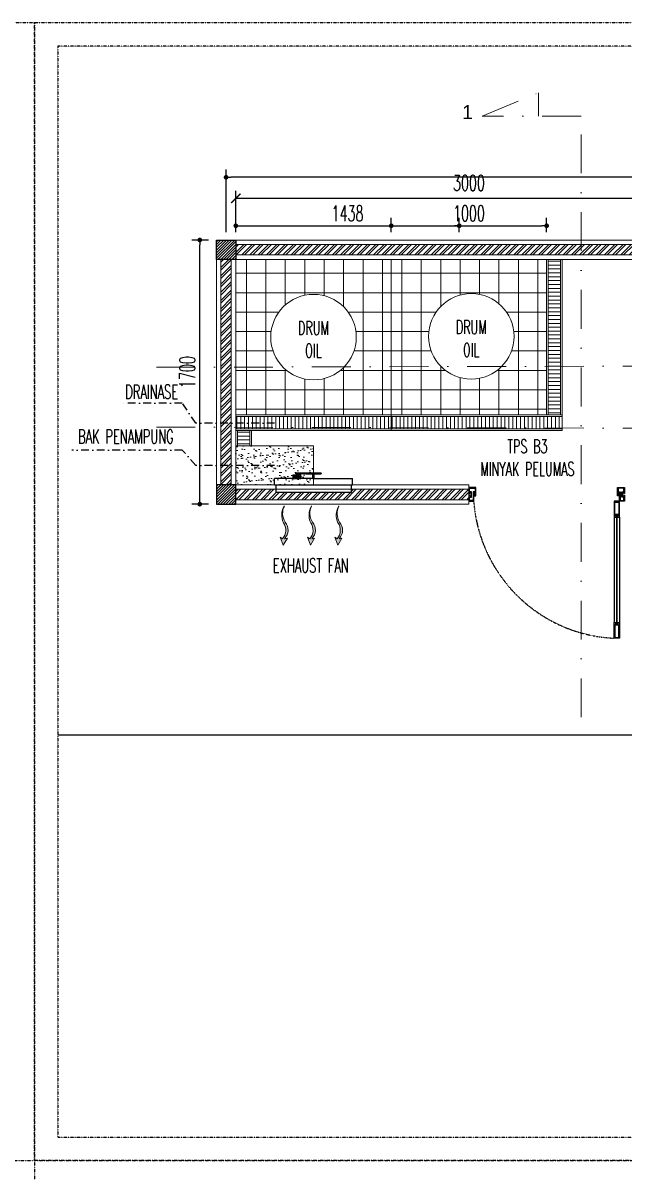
# Model space of a CAD drawing. Header units: millimetres. Extents: x 43312 to 271118, y 7927 to 51490.
# Drawn here: x 57438 to 61306, y 22979 to 30373 of the extents above; entities that cross this region are included whole.
import ezdxf

# ---------------------------------------------------------------- set-up
doc = ezdxf.new("R2010")
doc.units = ezdxf.units.MM
doc.header["$MEASUREMENT"] = 0
doc.linetypes.add('DASHDOT', pattern=[1, 0.5, -0.25, 0, -0.25])
doc.linetypes.add('HIDDEN', pattern=[0.375, 0.25, -0.125])
doc.layers.add('ALM', color=120, linetype='Continuous')
doc.layers.add('Edges', color=7, linetype='Continuous')
doc.layers.add('inst ME', color=7, linetype='Continuous', lineweight=13)
doc.styles.add('300', font='rs.shx', dxfattribs={"width": 0.6, "height": 100})
doc.styles.get("Standard").update_dxf_attribs({"font": 'arial.ttf'})
doc.dimstyles.new('300', dxfattribs={"dimtxt": 50, "dimasz": 30, "dimexe": 50, "dimexo": 50, "dimgap": 30, "dimtad": 2, "dimdec": 0, "dimzin": 0, "dimtxsty": '300', "dimblk": 'DOT', "dimcen": 0.2, "dimclrd": 1, "dimclre": 1, "dimclrt": 3, "dimadec": 0, "dimazin": 0, "dimtfac": 1, "dimtdec": 0, "dimtix": 1, "dimtmove": 0, "dimatfit": 3, "dimfxl": 1, "dimtolj": 1, "dimtzin": 0, "dimarcsym": 0})
pattern_1 = [(45, (79739.36, -46109.44), (-26.516504, 26.516504), []), (45, (79757.038, -46109.44), (-26.516504, 26.516504), [])]
pattern_2 = [(0, (79739.36, -46109.44), (0, 25), [])]
pattern_3 = [(90, (56751.16, 15887.87), (-125, 0), []), (180, (56751.16, 15887.87), (-7e-15, -125), [])]

# ---------------------------------------------------------------- blocks, each defined once
blk = doc.blocks.new('_ArchTick')
at = {"color": 0, "linetype": 'ByBlock', "const_width": 0.15}
blk.add_lwpolyline([(-0.5, -0.5), (0.5, 0.5)], dxfattribs=at)
blk = doc.blocks.new('*D29')
at = {"layer": 'Defpoints', "color": 0, "transparency": 16777216}
for p in [(58807.8, 29244.2), (58807.8, 28976.8), (61807.8, 28976.8)]:
    blk.add_point(p, dxfattribs=at)
at = {"layer": 'inst ME', "color": 1, "lineweight": -2, "transparency": 16777216}
for p, q in [((58807.8, 29026.8), (58807.8, 29294.2)), ((61807.8, 29026.8), (61807.8, 29294.2)), ((61807.8, 29244.2), (58807.8, 29244.2))]:
    blk.add_line(p, q, dxfattribs=at)
at = {"layer": 'inst ME', "color": 1, "lineweight": -2, "transparency": 16777216, "xscale": 60, "yscale": 60, "zscale": 60, "rotation": 180}
blk.add_blockref('_ArchTick', (58807.8, 29244.2), dxfattribs=at)
at = {"layer": 'inst ME', "color": 1, "lineweight": -2, "transparency": 16777216, "xscale": 60, "yscale": 60, "zscale": 60}
blk.add_blockref('_ArchTick', (61807.8, 29244.2), dxfattribs=at)
at = {"layer": 'inst ME', "color": 3, "transparency": 16777216, "insert": (60307.8, 29344.2), "char_height": 100, "attachment_point": 5, "style": '300'}
blk.add_mtext('\\A1;3000', dxfattribs=at)
blk = doc.blocks.new('industrial exhaust fan pl')
at = {"layer": 'Edges'}
for p, q in [((50.11, 66.59), (50.11, 66.72)), ((50.11, 66.72), (51.61, 66.72)), ((50.11, 66.59), (50.55, 66.59)), ((50.55, 66.33), (50.55, 66.59)), ((50.56, 66.59), (50.55, 66.59)), ((50.56, 66.59), (50.56, 66.33)), ((50.56, 66.59), (51.61, 66.59)), ((51.61, 66.59), (51.61, 66.72)), ((56.54, 66.59), (51.61, 66.59)), ((56.54, 66.59), (56.54, 66.72)), ((56.54, 66.72), (66.55, 66.72)), ((56.54, 66.59), (57.35, 66.59)), ((57.35, 66.33), (57.35, 66.59)), ((57.35, 66.59), (66.39, 66.59)), ((66.39, 66.59), (66.39, 66.33)), ((66.39, 66.59), (66.55, 66.59)), ((66.55, 66.59), (66.55, 66.72)), ((36.54, 59.13), (36.54, 63.13)), ((48.3, 63.13), (36.54, 63.13)), ((48.3, 64.5), (48.21, 64.5)), ((48.21, 64.5), (48.21, 64.27)), ((48.21, 64.27), (48.3, 64.27)), ((48.3, 65.34), (48.3, 64.5)), ((49.64, 65.34), (48.3, 65.34)), ((48.54, 64.5), (48.3, 64.5)), ((48.3, 64.27), (48.3, 63.13)), ((48.3, 64.27), (48.92, 64.27)), ((48.3, 63.13), (48.39, 63.13)), ((48.92, 64.27), (48.39, 63.83)), ((48.39, 63.83), (48.39, 63.13)), ((48.39, 63.13), (48.44, 63.13)), ((48.44, 63.83), (48.45, 63.84)), ((48.44, 63.83), (48.44, 63.13)), ((48.44, 63.13), (48.45, 63.13)), ((48.45, 63.84), (48.92, 64.24)), ((48.45, 63.84), (48.45, 63.13)), ((48.45, 63.13), (48.57, 63.13)), ((49.09, 65.27), (48.54, 64.5)), ((48.54, 64.5), (53.17, 64.5)), ((48.57, 63.83), (48.99, 64.18)), ((48.57, 63.83), (48.57, 63.13)), ((48.57, 63.13), (48.77, 63.13)), ((48.77, 63.83), (49.15, 64.12)), ((48.77, 63.83), (48.77, 63.13)), ((48.77, 63.13), (49.44, 63.13)), ((48.92, 64.27), (48.92, 64.27)), ((48.92, 64.27), (48.92, 64.24)), ((48.92, 64.24), (48.97, 64.27)), ((48.92, 64.27), (48.97, 64.27)), ((48.99, 64.27), (48.97, 64.27)), ((48.99, 64.27), (48.99, 64.18)), ((48.99, 64.18), (49.1, 64.27)), ((48.99, 64.27), (49.1, 64.27)), ((49.64, 65.27), (49.09, 65.27)), ((49.1, 64.27), (49.15, 64.27)), ((49.15, 64.27), (49.15, 64.12)), ((49.15, 64.12), (49.36, 64.27)), ((49.15, 64.27), (49.36, 64.27)), ((49.36, 64.27), (49.44, 64.27)), ((49.44, 64.27), (49.44, 63.13)), ((49.44, 64.27), (49.55, 64.27)), ((49.44, 63.13), (49.55, 63.13)), ((49.55, 63.83), (49.55, 64.27)), ((49.55, 64.27), (49.64, 64.27)), ((49.55, 63.83), (49.55, 63.13)), ((49.64, 63.83), (49.55, 63.83)), ((49.55, 63.13), (49.64, 63.13)), ((49.64, 65.34), (49.64, 65.27)), ((50.55, 65.34), (49.64, 65.34)), ((49.64, 65.27), (52.07, 65.27)), ((49.64, 63.83), (49.64, 64.27)), ((49.64, 64.27), (49.97, 64.27)), ((49.64, 63.83), (49.64, 63.13)), ((49.64, 63.13), (49.97, 63.13)), ((49.97, 63.83), (49.97, 64.27)), ((49.97, 64.27), (50.06, 64.27)), ((50.06, 63.83), (49.97, 63.83)), ((49.97, 63.83), (49.97, 63.13)), ((49.97, 63.13), (50.06, 63.13)), ((50.06, 63.83), (50.06, 64.27)), ((50.39, 64.27), (50.06, 64.27)), ((50.06, 63.83), (50.06, 63.13)), ((50.06, 63.13), (50.39, 63.13)), ((50.11, 66.2), (50.11, 66.33)), ((50.55, 66.33), (50.11, 66.33)), ((50.11, 66.2), (50.55, 66.2)), ((50.39, 63.83), (50.39, 64.27)), ((50.39, 64.27), (50.48, 64.27)), ((50.48, 63.83), (50.39, 63.83)), ((50.39, 63.83), (50.39, 63.13)), ((50.39, 63.13), (50.48, 63.13)), ((50.48, 63.83), (50.48, 64.27)), ((50.48, 64.27), (50.81, 64.27)), ((50.48, 63.83), (50.48, 63.13)), ((50.48, 63.13), (50.81, 63.13)), ((50.56, 66.33), (50.55, 66.33)), ((50.55, 65.34), (50.55, 66.2)), ((50.55, 66.2), (51.16, 66.2)), ((50.55, 65.34), (51.16, 65.34)), ((51.61, 66.33), (50.56, 66.33)), ((50.81, 63.83), (50.81, 64.27)), ((50.9, 64.27), (50.81, 64.27)), ((50.81, 63.83), (50.9, 63.83)), ((50.81, 63.83), (50.81, 63.13)), ((50.81, 63.13), (50.9, 63.13)), ((50.9, 64.27), (51.19, 64.27)), ((50.9, 63.83), (50.9, 64.27)), ((50.9, 63.83), (50.9, 63.13)), ((50.9, 63.13), (51.19, 63.13)), ((51.16, 65.34), (51.16, 66.2)), ((51.16, 66.2), (51.61, 66.2)), ((52.07, 65.34), (51.16, 65.34)), ((51.19, 63.83), (51.19, 64.27)), ((51.19, 64.27), (51.27, 64.27)), ((51.19, 63.83), (51.27, 63.83)), ((51.19, 63.83), (51.19, 63.13)), ((51.19, 63.13), (51.27, 63.13)), ((51.27, 63.83), (51.27, 64.27)), ((51.61, 64.27), (51.27, 64.27)), ((51.27, 63.83), (51.27, 63.13)), ((51.27, 63.13), (51.61, 63.13)), ((51.61, 66.2), (51.61, 66.33)), ((51.61, 66.33), (56.54, 66.33)), ((51.61, 63.83), (51.61, 64.27)), ((51.61, 64.27), (51.69, 64.27)), ((51.61, 63.83), (51.61, 63.13)), ((51.61, 63.83), (51.69, 63.83)), ((51.61, 63.13), (51.69, 63.13)), ((51.69, 63.83), (51.69, 64.27)), ((51.69, 64.27), (52.02, 64.27)), ((51.69, 63.83), (51.69, 63.13)), ((51.69, 63.13), (52.02, 63.13)), ((52.02, 63.83), (52.02, 64.27)), ((52.02, 64.27), (52.11, 64.27)), ((52.02, 63.83), (52.11, 63.83)), ((52.02, 63.83), (52.02, 63.13)), ((52.02, 63.13), (52.11, 63.13)), ((52.07, 65.34), (52.07, 65.27)), ((53.41, 65.34), (52.07, 65.34)), ((52.62, 65.27), (52.07, 65.27)), ((52.11, 63.83), (52.11, 64.27)), ((52.28, 64.27), (52.11, 64.27)), ((52.11, 63.83), (52.11, 63.13)), ((52.11, 63.13), (52.28, 63.13)), ((52.28, 64.27), (52.28, 63.13)), ((52.28, 64.27), (52.36, 64.27)), ((52.28, 63.13), (52.94, 63.13)), ((52.57, 64.11), (52.36, 64.27)), ((52.36, 64.27), (52.57, 64.27)), ((52.57, 64.27), (52.57, 64.11)), ((52.57, 64.27), (52.62, 64.27)), ((52.94, 63.83), (52.57, 64.11)), ((52.62, 65.27), (53.17, 64.5)), ((52.73, 64.19), (52.62, 64.27)), ((52.62, 64.27), (52.73, 64.27)), ((52.73, 64.27), (52.73, 64.19)), ((52.73, 64.27), (52.75, 64.27)), ((53.14, 63.83), (52.73, 64.19)), ((52.78, 64.25), (52.75, 64.27)), ((52.75, 64.27), (52.78, 64.27)), ((52.78, 64.27), (52.78, 64.25)), ((52.79, 64.27), (52.78, 64.27)), ((52.78, 64.27), (52.78, 64.27)), ((52.78, 64.27), (52.79, 64.27)), ((53.26, 63.83), (52.78, 64.25)), ((52.79, 64.27), (52.79, 64.27)), ((53.32, 63.83), (52.79, 64.27)), ((53.41, 64.27), (52.79, 64.27)), ((52.94, 63.83), (52.94, 63.13)), ((52.94, 63.13), (53.14, 63.13)), ((53.14, 63.83), (53.14, 63.13)), ((53.14, 63.13), (53.26, 63.13)), ((53.41, 64.5), (53.17, 64.5)), ((53.26, 63.83), (53.26, 63.13)), ((53.26, 63.13), (53.32, 63.13)), ((53.32, 63.83), (53.32, 63.13)), ((53.32, 63.13), (53.41, 63.13)), ((53.41, 64.5), (53.41, 65.34)), ((53.5, 64.5), (53.41, 64.5)), ((53.41, 64.27), (53.5, 64.27)), ((53.41, 63.13), (53.41, 64.27)), ((61.2, 63.13), (53.41, 63.13)), ((53.5, 64.5), (53.5, 64.27)), ((56.54, 66.2), (56.54, 66.33)), ((57.35, 66.33), (56.54, 66.33)), ((56.54, 66.2), (61.03, 66.2)), ((66.39, 66.33), (57.35, 66.33)), ((61.03, 66.2), (61.03, 66.07)), ((61.23, 66.2), (61.03, 66.2)), ((61.03, 66.07), (61.2, 66.07)), ((61.2, 63.13), (61.2, 66.07)), ((61.2, 66.07), (61.23, 66.07)), ((61.2, 63.13), (61.89, 63.13)), ((61.23, 66.2), (61.23, 66.07)), ((61.23, 66.2), (61.86, 66.2)), ((61.23, 66.07), (61.86, 66.07)), ((61.86, 66.2), (61.86, 66.07)), ((61.86, 66.2), (62.06, 66.2)), ((61.86, 66.07), (61.89, 66.07)), ((61.89, 63.13), (61.89, 66.07)), ((61.89, 66.07), (62.06, 66.07)), ((61.89, 63.13), (86.54, 63.13)), ((62.06, 66.2), (62.06, 66.07)), ((62.06, 66.2), (66.55, 66.2)), ((66.39, 66.33), (66.55, 66.33)), ((66.55, 66.2), (66.55, 66.33)), ((86.54, 59.13), (86.54, 63.13)), ((36.54, 59.13), (37.34, 59.13)), ((37.34, 59.13), (37.34, 54.25)), ((37.34, 59.13), (85.75, 59.13)), ((85.75, 54.25), (37.34, 54.25)), ((85.75, 59.13), (85.75, 54.25)), ((85.75, 59.13), (86.54, 59.13))]:
    blk.add_line(p, q, dxfattribs=at)
blk = doc.blocks.new('_Dot')
at = {"color": 0, "lineweight": -2}
blk.add_line((-0.5, 0), (-1, 0), dxfattribs=at)
at = {"color": 0, "const_width": 0.5}
blk.add_lwpolyline([(-0.25, 0, 1), (0.25, 0, 1)], format="xyb", close=True, dxfattribs=at)
blk = doc.blocks.new('*D59')
at = {"color": 1, "lineweight": -2, "transparency": 16777216}
for p, q in [((58807.8, 29026.8), (58807.8, 29118.6)), ((58837.8, 29068.6), (60215.3, 29068.6)), ((60245.3, 29026.8), (60245.3, 29118.6))]:
    blk.add_line(p, q, dxfattribs=at)
at = {"layer": 'Defpoints', "color": 0, "transparency": 16777216}
for p in [(60245.3, 29068.6), (58807.8, 28976.8), (60245.3, 28976.8)]:
    blk.add_point(p, dxfattribs=at)
at = {"color": 1, "lineweight": -2, "transparency": 16777216, "xscale": 30, "yscale": 30, "zscale": 30, "rotation": 180}
blk.add_blockref('_Dot', (58807.8, 29068.6), dxfattribs=at)
at = {"color": 1, "lineweight": -2, "transparency": 16777216, "xscale": 30, "yscale": 30, "zscale": 30}
blk.add_blockref('_Dot', (60245.3, 29068.6), dxfattribs=at)
at = {"color": 3, "transparency": 16777216, "insert": (59526.6, 29148.6), "char_height": 100, "attachment_point": 5, "style": '300'}
blk.add_mtext('\\A1;1438', dxfattribs=at)
blk = doc.blocks.new('*D60')
at = {"color": 1, "lineweight": -2, "transparency": 16777216}
for p, q in [((59807.8, 29026.8), (59807.8, 29118.6)), ((59837.8, 29068.6), (60777.8, 29068.6)), ((60807.8, 29026.8), (60807.8, 29118.6))]:
    blk.add_line(p, q, dxfattribs=at)
at = {"layer": 'Defpoints', "color": 0, "transparency": 16777216}
for p in [(60807.8, 29068.6), (59807.8, 28976.8), (60807.8, 28976.8)]:
    blk.add_point(p, dxfattribs=at)
at = {"color": 1, "lineweight": -2, "transparency": 16777216, "xscale": 30, "yscale": 30, "zscale": 30, "rotation": 180}
blk.add_blockref('_Dot', (59807.8, 29068.6), dxfattribs=at)
at = {"color": 1, "lineweight": -2, "transparency": 16777216, "xscale": 30, "yscale": 30, "zscale": 30}
blk.add_blockref('_Dot', (60807.8, 29068.6), dxfattribs=at)
at = {"color": 3, "transparency": 16777216, "insert": (60307.8, 29148.6), "char_height": 100, "attachment_point": 5, "style": '300'}
blk.add_mtext('\\A1;1000', dxfattribs=at)
blk = doc.blocks.new('*D61')
at = {"color": 1, "lineweight": -2, "transparency": 16777216}
for p, q in [((58745.3, 29026.8), (58745.3, 29430.4)), ((65745.3, 29026.8), (65745.3, 29430.4)), ((65715.3, 29380.4), (58775.3, 29380.4))]:
    blk.add_line(p, q, dxfattribs=at)
at = {"layer": 'Defpoints', "color": 0, "transparency": 16777216}
for p in [(58745.3, 29380.4), (58745.3, 28976.8), (65745.3, 28976.8)]:
    blk.add_point(p, dxfattribs=at)
at = {"color": 1, "lineweight": -2, "transparency": 16777216, "xscale": 30, "yscale": 30, "zscale": 30, "rotation": 180}
blk.add_blockref('_Dot', (58745.3, 29380.4), dxfattribs=at)
at = {"color": 1, "lineweight": -2, "transparency": 16777216, "xscale": 30, "yscale": 30, "zscale": 30}
blk.add_blockref('_Dot', (65745.3, 29380.4), dxfattribs=at)
at = {"color": 3, "transparency": 16777216, "insert": (62245.3, 29460.4), "char_height": 100, "attachment_point": 5, "style": '300'}
blk.add_mtext('\\A1;7000', dxfattribs=at)
blk = doc.blocks.new('*D62')
at = {"color": 1, "lineweight": -2, "transparency": 16777216}
for p, q in [((58632.8, 28976.8), (58525.8, 28976.8)), ((58575.8, 27306.8), (58575.8, 28946.8)), ((58632.8, 27276.8), (58525.8, 27276.8))]:
    blk.add_line(p, q, dxfattribs=at)
at = {"layer": 'Defpoints', "color": 0, "transparency": 16777216}
for p in [(58575.8, 28976.8), (58682.8, 28976.8), (58682.8, 27276.8)]:
    blk.add_point(p, dxfattribs=at)
at = {"color": 1, "lineweight": -2, "transparency": 16777216, "xscale": 30, "yscale": 30, "zscale": 30}
for p, rotation in [((58575.8, 28976.8), 90), ((58575.8, 27276.8), 270)]:
    blk.add_blockref('_Dot', p, dxfattribs=dict(at, rotation=rotation))
at = {"color": 3, "transparency": 16777216, "insert": (58495.8, 28126.8), "char_height": 100, "attachment_point": 5, "rotation": 90, "style": '300'}
blk.add_mtext('\\A1;1700', dxfattribs=at)

msp = doc.modelspace()

# ---------------------------------------------------------------- hatches: boundary and pattern name
at = {"layer": 'inst ME'}
h = msp.add_hatch(dxfattribs=at)
h.set_pattern_fill('ANSI31', color=129, scale=100, angle=360)
h.set_pattern_definition([(45, (79739.36, -46109.439), (-8.8388348, 8.8388348), [])])
h.paths.add_polyline_path([(58807.8, 28976.8), (58682.8, 28976.8), (58682.8, 28851.8), (58807.8, 28851.8)])
h.paths.add_polyline_path([(58807.8, 27401.8), (58682.8, 27401.8), (58682.8, 27276.8), (58807.8, 27276.8)])
h = msp.add_hatch(dxfattribs=at)
h.set_pattern_fill('ANSI32', color=129, scale=100, angle=360)
h.set_pattern_definition(pattern_1)
h.paths.add_polyline_path([(61807.8, 28947.8), (58807.8, 28947.8), (58807.8, 28880.8), (61807.8, 28880.8)])
h.paths.add_polyline_path([(58778.8, 28851.8), (58711.8, 28851.8), (58711.8, 27401.8), (58778.8, 27401.8)])
h = msp.add_hatch(dxfattribs=at)
h.set_pattern_fill('ANSI37', color=129, scale=1000, angle=45)
h.set_pattern_definition(pattern_3)
h.paths.add_polyline_path([(59807.8, 28851.8), (58807.8, 28851.8), (58807.8, 27851.8), (59807.8, 27851.8)])
h.paths.add_polyline_path([(59582.8, 28351.8, -1), (59032.8, 28351.8, -1)], flags=16)
h.paths.add_polyline_path([(59184.8, 28271.6), (59430, 28271.6), (59430, 28403.6), (59184.8, 28403.6)], flags=8)
h = msp.add_hatch(dxfattribs=at)
h.set_pattern_fill('ANSI37', color=129, scale=1000, angle=45)
h.set_pattern_definition(pattern_3)
h.paths.add_polyline_path([(60807.8, 28851.8), (59807.8, 28851.8), (59807.8, 27851.8), (60807.8, 27851.8)])
h.paths.add_polyline_path([(60598.1, 28356.8, -1), (60048.1, 28356.8, -1)], flags=16)
h.paths.add_polyline_path([(60200.1, 28276.7), (60445.2, 28276.7), (60445.2, 28408.7), (60200.1, 28408.7)], flags=8)
h = msp.add_hatch(dxfattribs=at)
h.set_pattern_fill('_USER', color=4, scale=25, pattern_type=0)
h.set_pattern_definition(pattern_2)
h.paths.add_polyline_path([(60897.8, 28851.8), (60817.8, 28851.8), (60817.8, 27841.8), (60897.8, 27841.8)])
h = msp.add_hatch(dxfattribs=at)
h.set_pattern_fill('_USER', color=4, scale=25, angle=90, pattern_type=0)
h.set_pattern_definition([(90, (79739.36, -46109.44), (-25, 2e-15), [])])
h.paths.add_polyline_path([(60907.8, 27841.8), (59807.8, 27841.8), (59807.8, 27761.8), (60907.8, 27761.8)])
h.paths.add_polyline_path([(59807.8, 27841.8), (58807.8, 27841.8), (58807.8, 27761.8), (59807.8, 27761.8)])
h = msp.add_hatch(dxfattribs=at)
h.set_pattern_fill('_USER', color=4, scale=25, pattern_type=0)
h.set_pattern_definition(pattern_2)
h.paths.add_polyline_path([(58897.8, 27751.8), (58817.8, 27751.8), (58817.8, 27651.8), (58897.8, 27651.8)])
h = msp.add_hatch(dxfattribs=at)
h.set_pattern_fill('AR-SAND', color=4, scale=30)
h.set_pattern_definition([(37.5, (79739.36, -46109.44), (-1.8898, 57.804713), [0, -45.6, 0, -51, 0, -48.75]), (7.5, (79739.36, -46109.44), (53.0933, 84.66438), [0, -24.6, 0, -41.1, 0, -15.75]), (327.5, (79702.46, -46109.44), (93.424256, 0.16977), [0, -15, 0, -54, 0, -70.5]), (317.5, (79702.46, -46109.44), (90.1838, 26.33027), [0, -7.5, 0, -35.4, 0, -40.5])])
h.paths.add_polyline_path([(58807.8, 27651.8), (58807.8, 27401.8), (59307.8, 27401.8), (59307.8, 27651.8)])
h = msp.add_hatch(dxfattribs=at)
h.set_pattern_fill('ANSI32', color=129, scale=100, angle=360)
h.set_pattern_definition(pattern_1)
h.paths.add_polyline_path([(60307.8, 27372.8), (59550, 27372.8), (59550, 27353), (59065.8, 27353), (59065.8, 27372.8), (58807.8, 27372.8), (58807.8, 27305.8), (60307.8, 27305.8)])
h = msp.add_hatch(color=4, dxfattribs=at)
h.dxf.hatch_style = 1
h.paths.add_polyline_path([(59139.5, 27057.2), (59120.9, 27054.6, 0.398617), (59124.7, 27161.6, -0.256098), (59120, 27265.2, 0.254419), (59114, 27157.5, -0.347199), (59108.9, 27054.6), (59093.4, 27063.8), (59112.3, 27012.8)])
h = msp.add_hatch(color=4, dxfattribs=at)
h.dxf.hatch_style = 1
h.paths.add_polyline_path([(59315.1, 27057.2), (59296.4, 27054.6, 0.398617), (59300.2, 27161.6, -0.256098), (59295.6, 27265.2, 0.254419), (59289.5, 27157.5, -0.347199), (59284.4, 27054.6), (59268.9, 27063.8), (59287.8, 27012.8)])
h = msp.add_hatch(color=4, dxfattribs=at)
h.dxf.hatch_style = 1
h.paths.add_polyline_path([(59490.6, 27057.2), (59471.9, 27054.6, 0.398617), (59475.7, 27161.6, -0.256098), (59471.1, 27265.2, 0.254419), (59465.1, 27157.5, -0.347199), (59459.9, 27054.6), (59444.4, 27063.8), (59463.3, 27012.8)])

# ---------------------------------------------------------------- linework, layer by layer
at = {"linetype": 'DASHDOT'}
for points in [[(47978.4, 23054.3), (57513.4, 23054.3), (57513.4, 30373.4), (47978.4, 30373.4)], [(57513.4, 23054.3), (67048.4, 23054.3), (67048.4, 30373.4), (57513.4, 30373.4)], [(57663.4, 23204.3), (66898.4, 23204.3), (66898.4, 30223.4), (57663.4, 30223.4)], [(57513.4, 15735.3), (67048.4, 15735.3), (67048.4, 23054.3), (57513.4, 23054.3)]]:
    msp.add_lwpolyline(points, close=True, dxfattribs=at)
for points in [[(58682.8, 28976.8), (58807.8, 28976.8), (58807.8, 28851.8), (58682.8, 28851.8)], [(58682.8, 27276.8), (58807.8, 27276.8), (58807.8, 27401.8), (58682.8, 27401.8)]]:
    msp.add_lwpolyline(points, close=True)
at = {"color": 3, "linetype": 'DASHDOT', "ltscale": 100}
for points in [[(59057.8, 27798.2), (58550.2, 27798.2), (58462.8, 27927.1), (58067, 27927.1)], [(59057.8, 27526.8), (58550.2, 27526.8), (58463.7, 27625.1), (57752.6, 27625.1)]]:
    msp.add_lwpolyline(points, dxfattribs=at)
msp.add_lwpolyline([(57663.4, 25793), (66898.4, 25793)])
at = {"layer": 'ALM'}
for p, q in [((61241.8, 27194), (61241.8, 26515.7)), ((61277, 27194), (61277, 26515.7))]:
    msp.add_line(p, q, dxfattribs=at)
for points in [[(60338.7, 27352.6), (60343.5, 27352.6), (60347.5, 27344.7), (60351.9, 27344.7), (60351.9, 27383.4), (60307.8, 27383.4), (60307.8, 27344.7), (60312.2, 27344.7), (60316.2, 27352.6), (60320.6, 27352.6), (60320.6, 27339.4), (60320.6, 27326.2), (60316.2, 27326.2), (60312.2, 27334.1), (60307.8, 27334.1), (60307.8, 27295.3), (60338.7, 27295.3)], [(60334.3, 27299.7), (60312.2, 27299.7), (60312.2, 27321.8), (60325, 27321.8), (60325, 27339.4), (60325, 27357), (60312.2, 27357), (60312.2, 27379), (60347.5, 27379), (60347.5, 27357), (60334.3, 27357)], [(61277, 27352.6), (61272.2, 27352.6), (61268.2, 27344.7), (61263.8, 27344.7), (61263.8, 27383.4), (61307.8, 27383.4), (61307.8, 27344.7), (61303.4, 27344.7), (61299.5, 27352.6), (61295.1, 27352.6), (61295.1, 27339.4), (61295.1, 27326.2), (61299.5, 27326.2), (61303.4, 27334.1), (61307.8, 27334.1), (61307.8, 27295.3), (61277, 27295.3)], [(61281.4, 27299.7), (61303.4, 27299.7), (61303.4, 27321.8), (61290.7, 27321.8), (61290.7, 27339.4), (61290.7, 27357), (61303.4, 27357), (61303.4, 27379), (61268.2, 27379), (61268.2, 27357), (61281.4, 27357)], [(60351.9, 27343.8), (60346.9, 27343.8), (60343, 27351.7), (60339.6, 27351.7), (60339.6, 27339.4), (60347.5, 27339.4), (60347.5, 27335), (60339.6, 27335), (60339.6, 27330.6), (60351.9, 27330.6)], [(61254.1, 27194), (61254.1, 27198.4), (61250.6, 27202.4), (61250.6, 27206.8), (61268.2, 27206.8), (61268.2, 27202.4), (61264.7, 27198.4), (61264.7, 27194), (61277, 27194), (61277, 27295.3), (61272.6, 27295.3), (61272.6, 27295.3), (61246.2, 27295.3), (61246.2, 27295.3), (61241.8, 27295.3), (61241.8, 27194)], [(61246.2, 27211.2), (61246.2, 27290.9), (61272.6, 27290.9), (61272.6, 27211.2)], [(61263.8, 27343.8), (61268.7, 27343.8), (61272.7, 27351.7), (61276.1, 27351.7), (61276.1, 27339.4), (61268.2, 27339.4), (61268.2, 27335), (61276.1, 27335), (61276.1, 27330.6), (61263.8, 27330.6)], [(61254.1, 26515.7), (61254.1, 26511.3), (61250.6, 26507.3), (61250.6, 26502.9), (61268.2, 26502.9), (61268.2, 26507.3), (61264.7, 26511.3), (61264.7, 26515.7), (61277, 26515.7), (61277, 26414.4), (61272.6, 26414.4), (61272.6, 26414.4), (61246.2, 26414.4), (61246.2, 26414.4), (61241.8, 26414.4), (61241.8, 26515.7)], [(61246.2, 26498.5), (61246.2, 26418.8), (61272.6, 26418.8), (61272.6, 26498.5)]]:
    msp.add_lwpolyline(points, close=True, dxfattribs=at)
at = {"layer": 'ALM', "color": 251}
for points in [[(61257.6, 27194), (61257.6, 27203.3), (61261.1, 27203.3), (61261.1, 27194), (61264.7, 27194), (61264.7, 27206.8), (61254.1, 27206.8), (61254.1, 27194)], [(61261.1, 26506.4), (61261.1, 27203.3), (61257.6, 27203.3), (61257.6, 26506.4)], [(61257.6, 26515.7), (61257.6, 26506.4), (61261.1, 26506.4), (61261.1, 26515.7), (61264.7, 26515.7), (61264.7, 26502.9), (61254.1, 26502.9), (61254.1, 26515.7)]]:
    msp.add_lwpolyline(points, close=True, dxfattribs=at)
at = {"layer": 'ALM', "color": 251, "linetype": 'HIDDEN', "ltscale": 0.35}
msp.add_arc((61287.8, 27365), 951.7, 184.19589, 267.23441, dxfattribs=at)
at = {"layer": 'inst ME'}
msp.add_line((60307.8, 27401.8), (60307.8, 27276.8), dxfattribs=at)
at = {"layer": 'inst ME', "color": 252, "linetype": 'DASHDOT', "ltscale": 500}
for points in [[(61029.7, 25905.7), (61029.7, 29773.9), (60392.6, 29773.9), (60755.6, 29923.7), (60755.6, 29773.9)], [(58296.7, 28157.8), (66001.9, 28175.5), (66001.9, 28797), (66151.7, 28434.1), (66001.9, 28434.1)], [(58296.7, 27773.1), (66001.9, 27755.5), (66001.9, 27133.9), (66151.7, 27496.9), (66001.9, 27496.9)]]:
    msp.add_lwpolyline(points, dxfattribs=at)
at = {"layer": 'inst ME'}
for points in [[(61807.8, 28976.8), (58682.8, 28976.8)], [(58682.8, 28976.8), (58682.8, 27276.8)], [(58807.8, 28976.8), (58807.8, 27276.8)], [(61807.8, 28947.8), (58807.8, 28947.8)], [(61807.8, 28947.8), (59307.8, 28947.8)], [(61807.8, 28851.8), (58682.8, 28851.8)], [(58711.8, 28851.8), (58711.8, 27401.8)], [(58778.8, 28851.8), (58778.8, 27401.8)], [(61807.8, 28880.8), (58807.8, 28880.8)], [(58807.8, 28851.8), (59807.8, 28851.8), (59807.8, 27851.8), (58807.8, 27851.8), (58807.8, 28851.8)], [(58807.8, 27851.8), (60807.8, 27851.8), (60807.8, 28851.8), (61085.1, 28851.8)], [(58907.8, 27751.8), (60907.8, 27751.8), (60907.8, 28851.8)], [(61807.8, 28880.8), (59307.8, 28880.8)], [(59807.8, 28851.8), (60807.8, 28851.8), (60807.8, 27851.8), (59807.8, 27851.8), (59807.8, 28851.8)], [(60817.8, 27851.8), (60817.8, 28851.8)], [(60897.8, 27851.8), (60897.8, 28851.8)], [(58807.8, 27851.8), (58807.8, 27651.8)], [(58807.8, 27841.8), (60907.8, 27841.8)], [(59807.8, 27851.8), (59807.8, 27751.8)], [(60807.8, 27851.8), (60907.8, 27851.8)], [(58807.8, 27761.8), (60907.8, 27761.8)], [(58907.8, 27751.8), (58807.8, 27751.8)], [(58817.8, 27751.8), (58817.8, 27651.8)], [(58897.8, 27751.8), (58897.8, 27651.8)], [(58907.8, 27751.8), (58907.8, 27651.8)], [(58807.8, 27651.8), (59307.8, 27651.8), (59307.8, 27401.8), (58807.8, 27401.8), (58807.8, 27651.8)], [(60307.8, 27401.8), (58682.8, 27401.8)], [(60307.8, 27372.8), (58807.8, 27372.8)], [(59182.8, 27372.8), (58807.8, 27372.8)], [(60307.8, 27276.8), (60307.8, 27401.8)], [(60307.8, 27276.8), (60307.8, 27401.8)], [(60307.8, 27305.8), (58807.8, 27305.8)], [(59182.8, 27305.8), (58807.8, 27305.8)], [(60307.8, 27276.8), (58682.8, 27276.8)], [(59120.9, 27054.6), (59139.5, 27057.2), (59112.3, 27012.8), (59093.4, 27063.8), (59108.9, 27054.6)], [(59296.4, 27054.6), (59315.1, 27057.2), (59287.8, 27012.8), (59268.9, 27063.8), (59284.4, 27054.6)], [(59471.9, 27054.6), (59490.6, 27057.2), (59463.3, 27012.8), (59444.4, 27063.8), (59459.9, 27054.6)]]:
    msp.add_lwpolyline(points, dxfattribs=at)
at = {"layer": 'inst ME', "color": 5}
for centre in [(59307.8, 28351.8), (60323.1, 28356.8)]:
    msp.add_circle(centre, 275, dxfattribs=at)
at = {"layer": 'inst ME'}
for centre, radius, start, end in [((59216, 27205.8), 112.9, 148.25534, 205.35257), ((59216.9, 27217.6), 107.9, 153.83563, 211.29412), ((59391.5, 27205.8), 112.9, 148.25534, 205.35257), ((59392.4, 27217.6), 107.9, 153.83563, 211.29412), ((59567, 27205.8), 112.9, 148.25534, 205.35257), ((59567.9, 27217.6), 107.9, 153.83563, 211.29412), ((59046.3, 27109.3), 83.1, 318.83856, 35.42645), ((59066.4, 27110.1), 77.8, 314.50442, 41.4367), ((59221.8, 27109.3), 83.1, 318.83856, 35.42645), ((59241.9, 27110.1), 77.8, 314.50442, 41.4367), ((59397.3, 27109.3), 83.1, 318.83856, 35.42645), ((59417.4, 27110.1), 77.8, 314.50442, 41.4367)]:
    msp.add_arc(centre, radius, start, end, dxfattribs=at)

# ---------------------------------------------------------------- block references
at = {"xscale": 10.00190398914607, "yscale": 10.00190398914607, "zscale": 10.00190398914607}
msp.add_blockref('industrial exhaust fan pl', (58692.3, 26810.4), dxfattribs=at)

# ---------------------------------------------------------------- texts
at = {"layer": 'inst ME', "color": 3, "insert": (60298.7, 29800), "char_height": 90, "attachment_point": 5}
msp.add_mtext('\\A1;1', dxfattribs=at)
at = {"layer": 'inst ME', "color": 3, "char_height": 88, "attachment_point": 5, "style": '300'}
for s, insert in [('\\A1;DRUM\\POIL', (59307.4, 28337.6)), ('\\A1;DRUM \\POIL', (60322.6, 28342.7)), ('\\A1;TPS B3\\PMINYAK PELUMAS', (60684, 27576.2))]:
    msp.add_mtext(s, dxfattribs=dict(at, insert=insert))
at = {"layer": 'inst ME', "color": 3, "char_height": 90, "attachment_point": 5, "style": '300'}
for s, insert, width in [('\\A1;DRAINASE', (58266.4, 27999.9), 365.812), ('\\A1;BAK PENAMPUNG', (58100.5, 27712.2), 706.214), ('\\A1;EXHAUST FAN', (59290.2, 26882.2), 692.617)]:
    msp.add_mtext(s, dxfattribs=dict(at, insert=insert, width=width))

# ---------------------------------------------------------------- dimensions: what is measured, and where the dimension line sits
for base, p1, p2, picture, middle in [((58745.3, 29380.4), (65745.3, 28976.8), (58745.3, 28976.8), '*D61', (62245.3, 29460.4)), ((60245.3385589, 29068.6367186), (58807.8385589, 28976.7773892), (60245.3385589, 28976.7773892), '*D59', (59526.5885589, 29148.6367186)), ((60807.8, 29068.6), (59807.8, 28976.8), (60807.8, 28976.8), '*D60', (60307.8, 29148.6))]:
    dim = msp.add_linear_dim(base=base, p1=p1, p2=p2, dimstyle='300')
    dim.commit()
    dim.dimension.update_dxf_attribs({"geometry": picture, "text_midpoint": middle})
dim = msp.add_linear_dim(base=(58575.8, 28976.8), p1=(58682.8, 27276.8), p2=(58682.8, 28976.8), angle=90, dimstyle='300')
dim.commit()
dim.dimension.update_dxf_attribs({"geometry": '*D62', "text_midpoint": (58495.8, 28126.8)})
at = {"layer": 'inst ME'}
dim = msp.add_linear_dim(base=(58807.8, 29244.2), p1=(61807.8, 28976.8), p2=(58807.8, 28976.8), dimstyle='300', override={"dimtxt": 100, "dimasz": 60, "dimgap": 50, "dimblk": 'ArchTick', "dimazin": 2, "dimfxl": 1.5, "dimarcsym": 1}, dxfattribs=at)
dim.commit()
dim.dimension.update_dxf_attribs({"geometry": '*D29', "text_midpoint": (60307.8, 29344.2)})

doc.saveas('drawing.dxf')
